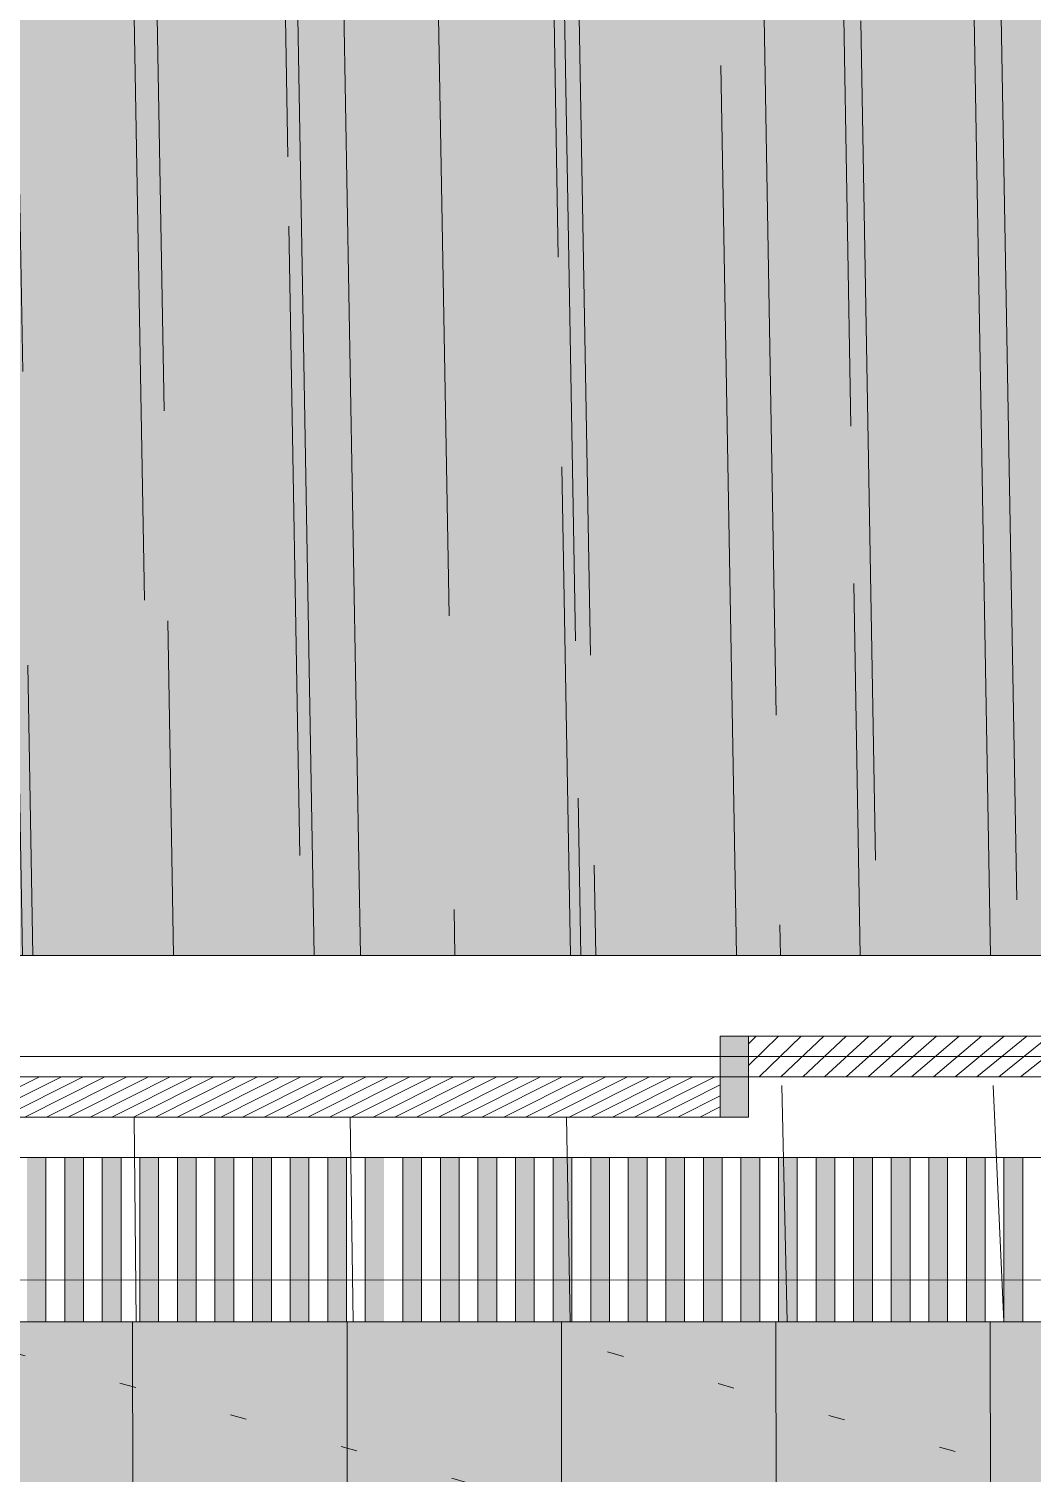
# Model space of a CAD drawing. Header units: millimetres. Extents: x 0 to 1313252738, y -131 to 560100888.
# Drawn here: x 1312685810.4 to 1312686019.1, y 560010438.4 to 560010738.9 of the extents above; entities that cross this region are included whole.
import ezdxf

# ---------------------------------------------------------------- set-up
doc = ezdxf.new("R2010")
doc.units = ezdxf.units.MM
for name, color, linetype, lineweight in [('003間仕切り', 7, 'Continuous', 13), ('005床材(石)', 7, 'Continuous', 0), ('006サウナヒータ-', 7, 'Continuous', 0), ('009床', 7, 'Continuous', 5), ('グレーチング', 7, 'Continuous', 0), ('建具', 7, 'Continuous', 0), ('棚(木)', 7, 'Continuous', 0), ('石ベンチ', 7, 'Continuous', 13), ('石風呂', 7, 'Continuous', 13)]:
    doc.layers.add(name, color=color, linetype=linetype, lineweight=lineweight)
pattern_1 = [(180, (1056275630.97802, 450604071.1291481), (-2.8e-15, -44.6570973144231), []), (270, (1056275630.97802, 450604071.1291481), (44.6570973144231, -8.3e-15), [])]

msp = doc.modelspace()

# ---------------------------------------------------------------- hatches: boundary and pattern name
at = {"layer": '005床材(石)', "true_color": 0x4a4a4a, "transparency": 33554597}
h = msp.add_hatch(color=251, dxfattribs=at)
h.dxf.hatch_style = 1
h.paths.add_polyline_path([(1312686801.484653, 560010469.9212909), (1312686801.484653, 560009917.0797099), (1312685771.011388, 560009917.0797099), (1312685771.011388, 560010469.9212918), (1312686697.94895, 560010469.9212918)])
h.paths.add_polyline_path([(1312686761.437824, 560010429.8744624), (1312685811.058216, 560010429.8744624), (1312685811.058216, 560009957.126538), (1312686761.437824, 560009957.126538), (1312686761.437824, 560010157.3606797), (1312686741.902786, 560010157.3606797), (1312686741.902786, 560010229.640321), (1312686761.437824, 560010229.640321)], flags=16)
at = {"layer": '005床材(石)', "true_color": 0x636466}
h = msp.add_hatch(dxfattribs=at)
h.set_pattern_fill('ACAD_ISO07W100', color=251, scale=6.837263368349996, angle=163.9999999999999)
h.set_pattern_definition([(163.9999999999999, (1056275630.97802, 450604071.1291481), (-9.423025979382128, -32.86199690518529), [3.418631684174993, -20.51179010504997])])
h.paths.add_polyline_path([(1312686801.484653, 560010469.9212909), (1312686801.484653, 560009917.0797099), (1312685771.011388, 560009917.0797099), (1312685771.011388, 560010469.9212918), (1312686697.94895, 560010469.9212918)])
at = {"layer": '005床材(石)'}
h = msp.add_hatch(color=8, dxfattribs=at)
h.dxf.hatch_style = 1
h.paths.add_polyline_path([(1312686801.484653, 560010469.9212909), (1312686661.809144, 560010469.9212909), (1312686661.809144, 560010469.9212859), (1312686661.809144, 560010469.9212859), (1312686591.483006, 560010469.9212862), (1312686591.483006, 560010469.921286), (1312686591.483005, 560010469.921286), (1312686532.87789, 560010469.9212863), (1312686532.87789, 560010469.9212863), (1312686532.87789, 560010469.9212863), (1312686478.179783, 560010469.9212867), (1312686478.179783, 560010469.9212866), (1312686478.179783, 560010469.9212866), (1312686419.574667, 560010469.921287), (1312686419.574667, 560010469.921287), (1312686419.574667, 560010469.921287), (1312686364.87656, 560010469.9212873), (1312686364.87656, 560010469.9212871), (1312686364.87656, 560010469.9212871), (1312686310.178452, 560010469.9212875), (1312686310.178452, 560010469.9212875), (1312686310.178452, 560010469.9212875), (1312686251.573337, 560010469.9212878), (1312686251.573337, 560010469.9212877), (1312686251.573337, 560010469.9212877), (1312686196.875229, 560010469.9212881), (1312686196.875229, 560010469.921288), (1312686196.875229, 560010469.921288), (1312686169.526176, 560010469.9212881), (1312686169.526176, 560010469.9212881), (1312686169.526175, 560010469.9212881), (1312686138.270114, 560010469.9212884), (1312686138.270114, 560010469.9212884), (1312686138.270114, 560010469.9212884), (1312686110.92106, 560010469.9212884), (1312686110.92106, 560010469.9212884), (1312686110.92106, 560010469.9212884), (1312686083.572007, 560010469.9212887), (1312686083.572007, 560010469.9212885), (1312686083.572006, 560010469.9212885), (1312686056.222953, 560010469.9212887), (1312686056.222953, 560010469.9212887), (1312686056.222953, 560010469.9212887), (1312686028.873899, 560010469.921289), (1312686028.873899, 560010469.921289), (1312686028.873899, 560010469.921289), (1312685997.617837, 560010469.9212892), (1312685997.617837, 560010469.9212892), (1312685997.617837, 560010469.9212892), (1312685970.268783, 560010469.9212893), (1312685970.268783, 560010469.9212892), (1312685970.268783, 560010469.9212892), (1312685942.91973, 560010469.9212893), (1312685942.91973, 560010469.9212893), (1312685942.91973, 560010469.9212893), (1312685915.570676, 560010469.9212894), (1312685915.570676, 560010469.9212893), (1312685915.570676, 560010469.9212893), (1312685888.221622, 560010469.9212898), (1312685888.221622, 560010469.9212897), (1312685888.221622, 560010469.9212897), (1312685856.965561, 560010469.9212898), (1312685856.965561, 560010469.9212898), (1312685856.965561, 560010469.9212898), (1312685829.616507, 560010469.9212902), (1312685829.616507, 560010469.9212898), (1312685829.616507, 560010469.9212898), (1312685802.267453, 560010469.9212903), (1312685802.267453, 560010469.92129), (1312685802.267453, 560010469.92129), (1312685798.360445, 560010469.9212902), (1312685798.360445, 560010469.9212902), (1312685798.360445, 560010469.9212902), (1312685774.918399, 560010469.9212908), (1312685774.918399, 560010469.9212902), (1312685774.918399, 560010469.9212902), (1312685771.011391, 560010469.9212909), (1312685771.011391, 560010469.9212902), (1312685771.011388, 560009917.0797099), (1312686801.484653, 560009917.0797099)], flags=17)
h.paths.add_polyline_path([(1312686801.484653, 560010469.9212909), (1312686697.94895, 560010469.9212909), (1312686661.809144, 560010469.9212909), (1312686661.809144, 560010469.9212859), (1312686661.809144, 560010469.9212859), (1312686591.483006, 560010469.9212862), (1312686591.483006, 560010469.921286), (1312686591.483005, 560010469.921286), (1312686532.87789, 560010469.9212863), (1312686532.87789, 560010469.9212863), (1312686532.87789, 560010469.9212863), (1312686478.179783, 560010469.9212867), (1312686478.179783, 560010469.9212866), (1312686478.179783, 560010469.9212866), (1312686419.574667, 560010469.921287), (1312686419.574667, 560010469.921287), (1312686419.574667, 560010469.921287), (1312686364.87656, 560010469.9212873), (1312686364.87656, 560010469.9212871), (1312686364.87656, 560010469.9212871), (1312686310.178452, 560010469.9212875), (1312686310.178452, 560010469.9212875), (1312686310.178452, 560010469.9212875), (1312686251.573337, 560010469.9212878), (1312686251.573337, 560010469.9212877), (1312686251.573337, 560010469.9212877), (1312686196.875229, 560010469.9212881), (1312686196.875229, 560010469.921288), (1312686196.875229, 560010469.921288), (1312686169.526176, 560010469.9212881), (1312686169.526176, 560010469.9212881), (1312686169.526175, 560010469.9212881), (1312686138.270114, 560010469.9212884), (1312686138.270114, 560010469.9212884), (1312686138.270114, 560010469.9212884), (1312686110.92106, 560010469.9212884), (1312686110.92106, 560010469.9212884), (1312686110.92106, 560010469.9212884), (1312686083.572007, 560010469.9212887), (1312686083.572007, 560010469.9212885), (1312686083.572006, 560010469.9212885), (1312686056.222953, 560010469.9212887), (1312686056.222953, 560010469.9212887), (1312686056.222953, 560010469.9212887), (1312686028.873899, 560010469.921289), (1312686028.873899, 560010469.921289), (1312686028.873899, 560010469.921289), (1312685997.617837, 560010469.9212892), (1312685997.617837, 560010469.9212892), (1312685997.617837, 560010469.9212892), (1312685970.268783, 560010469.9212893), (1312685970.268783, 560010469.9212892), (1312685970.268783, 560010469.9212892), (1312685942.91973, 560010469.9212893), (1312685942.91973, 560010469.9212893), (1312685942.91973, 560010469.9212893), (1312685915.570676, 560010469.9212894), (1312685915.570676, 560010469.9212893), (1312685915.570676, 560010469.9212893), (1312685888.221622, 560010469.9212898), (1312685888.221622, 560010469.9212897), (1312685888.221622, 560010469.9212897), (1312685856.965561, 560010469.9212898), (1312685856.965561, 560010469.9212898), (1312685856.965561, 560010469.9212898), (1312685829.616507, 560010469.9212902), (1312685829.616507, 560010469.9212898), (1312685829.616507, 560010469.9212898), (1312685802.267453, 560010469.9212903), (1312685802.267453, 560010469.92129), (1312685802.267453, 560010469.92129), (1312685798.360445, 560010469.9212902), (1312685798.360445, 560010469.9212902), (1312685798.360445, 560010469.9212902), (1312685774.918399, 560010469.9212908), (1312685774.918399, 560010469.9212902), (1312685774.918399, 560010469.9212902), (1312685771.011391, 560010469.9212909), (1312685771.011391, 560010469.9212903), (1312685771.011388, 560009917.0797099), (1312686801.484653, 560009917.0797099)], flags=17)
h.paths.add_polyline_path([(1312686761.437824, 560010429.8744624), (1312685811.058216, 560010429.8744624), (1312685811.058216, 560009957.126538), (1312686761.437824, 560009957.126538), (1312686761.437824, 560010157.3606797), (1312686741.902786, 560010157.3606797), (1312686741.902786, 560010229.640321), (1312686761.437824, 560010229.640321)], flags=0)
at = {"layer": '006サウナヒータ-', "transparency": 33554556}
h = msp.add_hatch(dxfattribs=at)
h.set_pattern_fill('ANSI37', color=0, scale=14.0652275006057, angle=135)
h.set_pattern_definition(pattern_1)
h.paths.add_polyline_path([(1312685771.011388, 560010469.9212909), (1312686078.199863, 560010469.9212909), (1312686078.199863, 560010519.0519118), (1312685960.110558, 560010519.0519118), (1312685960.110558, 560010512.507675), (1312685706.350412, 560010512.507675), (1312685706.350412, 560010504.1076086), (1312685708.499269, 560010504.1076086), (1312685708.499269, 560010469.9212906), (1312685708.499269, 560010469.9212905), (1312685708.499269, 560010504.1076086), (1312685704.592261, 560010504.1076086), (1312685704.592261, 560010469.9212906), (1312685704.592261, 560010469.9212906), (1312685704.592261, 560010504.1076086), (1312685700.685253, 560010504.1076086), (1312685700.685253, 560010469.9212906), (1312685700.685253, 560010469.9212906), (1312685700.685253, 560010504.1076086), (1312685696.778246, 560010504.1076086), (1312685696.778246, 560010469.9212906), (1312685696.778246, 560010469.9212906), (1312685696.778246, 560010504.1076086), (1312685692.871238, 560010504.1076086), (1312685692.871238, 560010469.9212906), (1312685692.871238, 560010469.9212906), (1312685692.871238, 560010504.1076086), (1312685688.96423, 560010504.1076086), (1312685688.96423, 560010469.9212906), (1312685688.96423, 560010469.9212906), (1312685688.96423, 560010504.1076086), (1312685685.057222, 560010504.1076086), (1312685685.057222, 560010469.9212906), (1312685685.057222, 560010469.9212906), (1312685685.057222, 560010504.1076086), (1312685681.150215, 560010504.1076086), (1312685681.150215, 560010469.9212908), (1312685681.150215, 560010469.9212906), (1312685681.150215, 560010504.1076086), (1312685677.243207, 560010504.1076086), (1312685677.243207, 560010469.9212908), (1312685677.243207, 560010469.9212908), (1312685677.243207, 560010504.1076086), (1312685673.336199, 560010504.1076086), (1312685673.336199, 560010469.9212908), (1312685673.336199, 560010469.9212908), (1312685673.336199, 560010504.1076086), (1312685669.429192, 560010504.1076086), (1312685669.429192, 560010469.9212908), (1312685669.429192, 560010469.9212908), (1312685669.429192, 560010504.1076086), (1312685665.522184, 560010504.1076086), (1312685665.522184, 560010469.9212908), (1312685665.522184, 560010469.9212908), (1312685665.522184, 560010504.1076086), (1312685661.615176, 560010504.1076086), (1312685661.615176, 560010469.9212909), (1312685661.615176, 560010469.9212908), (1312685661.615176, 560010504.1076086), (1312685657.708169, 560010504.1076086), (1312685657.708169, 560010469.9212909), (1312685657.708169, 560010469.9212908), (1312685657.708169, 560010504.1076086), (1312685653.801161, 560010504.1076086), (1312685653.801161, 560010469.9212909), (1312685653.801161, 560010469.9212909), (1312685653.801161, 560010504.1076086), (1312685649.894153, 560010504.1076086), (1312685649.894153, 560010469.9212909), (1312685649.894153, 560010469.9212909), (1312685649.894153, 560010504.1076086), (1312685645.987146, 560010504.1076086), (1312685645.987145, 560010469.9212909), (1312685645.987146, 560010469.9212909), (1312685645.987146, 560010504.1076086), (1312685642.080138, 560010504.1076086), (1312685642.080138, 560010469.9212909), (1312685642.080138, 560010469.9212909), (1312685642.080138, 560010504.1076086), (1312685638.17313, 560010504.1076086), (1312685638.17313, 560010469.9212909), (1312685638.17313, 560010469.9212909), (1312685638.17313, 560010504.1076086), (1312685634.266123, 560010504.1076086), (1312685634.266122, 560010469.9212909), (1312685634.266123, 560010469.9212909), (1312685634.266123, 560010504.1076086), (1312685630.359115, 560010504.1076086), (1312685630.359115, 560010469.9212909), (1312685630.359115, 560010469.9212909), (1312685630.359115, 560010504.1076086), (1312685626.452107, 560010504.1076086), (1312685626.452107, 560010469.9212909), (1312685626.452107, 560010469.9212909), (1312685626.452107, 560010504.1076086), (1312685622.5451, 560010504.1076086), (1312685622.5451, 560010469.9212909), (1312685622.5451, 560010469.9212909), (1312685622.5451, 560010504.1076086), (1312685618.638092, 560010504.1076086), (1312685618.638092, 560010469.9212909), (1312685618.638092, 560010469.9212909), (1312685618.638092, 560010504.1076086), (1312685614.731084, 560010504.1076086), (1312685614.731084, 560010469.9212911), (1312685614.731084, 560010469.9212909), (1312685614.731084, 560010504.1076086), (1312685610.824076, 560010504.1076086), (1312685610.824076, 560010469.9212911), (1312685610.824076, 560010469.9212911), (1312685610.824076, 560010504.1076086), (1312685606.917069, 560010504.1076086), (1312685606.917069, 560010469.9212911), (1312685606.917069, 560010469.9212911), (1312685606.917069, 560010504.1076086), (1312685595.196046, 560010504.1076086), (1312685595.196046, 560010469.9212911), (1312685595.196046, 560010469.9212911), (1312685595.196046, 560010504.1076086), (1312685591.289038, 560010504.1076086), (1312685591.289038, 560010469.9212911), (1312685591.289038, 560010469.9212911), (1312685591.289038, 560010504.1076086), (1312685587.38203, 560010504.1076086), (1312685587.38203, 560010469.9212912), (1312685587.38203, 560010469.9212911), (1312685587.38203, 560010504.1076086), (1312685583.475023, 560010504.1076086), (1312685583.475023, 560010469.9212912), (1312685583.475023, 560010469.9212912), (1312685583.475023, 560010504.1076086), (1312685579.568015, 560010504.1076086), (1312685579.568015, 560010469.9212912), (1312685579.568015, 560010469.9212912), (1312685579.568015, 560010504.1076086), (1312685575.661007, 560010504.1076086), (1312685575.661007, 560010469.9212912), (1312685575.661007, 560010469.9212912), (1312685575.661007, 560010504.1076086), (1312685571.754, 560010504.1076086), (1312685571.754, 560010469.9212912), (1312685571.754, 560010469.9212912), (1312685571.754, 560010504.1076086), (1312685567.846992, 560010504.1076086), (1312685567.846992, 560010469.9212914), (1312685567.846992, 560010469.9212912), (1312685567.846992, 560010504.1076086), (1312685563.939984, 560010504.1076086), (1312685563.939984, 560010469.9212914), (1312685563.939984, 560010469.9212914), (1312685563.939984, 560010504.1076086), (1312685560.032976, 560010504.1076086), (1312685560.032976, 560010469.9212914), (1312685560.032976, 560010469.9212914), (1312685560.032976, 560010504.1076086), (1312685556.125969, 560010504.1076086), (1312685556.125969, 560010469.9212914), (1312685556.125969, 560010469.9212914), (1312685556.125969, 560010504.1076086), (1312685552.218961, 560010504.1076086), (1312685552.218961, 560010469.9212914), (1312685552.218961, 560010469.9212914), (1312685552.218961, 560010504.1076086), (1312685548.311953, 560010504.1076086), (1312685548.311953, 560010469.9212914), (1312685548.311953, 560010469.9212914), (1312685548.311953, 560010504.1076086), (1312685544.404946, 560010504.1076086), (1312685544.404946, 560010469.9212914), (1312685544.404946, 560010469.9212914), (1312685544.404946, 560010504.1076086), (1312685540.497938, 560010504.1076086), (1312685540.497938, 560010469.9212915), (1312685540.497938, 560010469.9212914), (1312685540.497938, 560010504.1076086), (1312685536.59093, 560010504.1076086), (1312685536.59093, 560010469.9212915), (1312685536.59093, 560010469.9212915), (1312685536.59093, 560010504.1076086), (1312685532.683923, 560010504.1076086), (1312685532.683923, 560010469.9212915), (1312685532.683923, 560010469.9212915), (1312685532.683923, 560010504.1076086), (1312685528.776915, 560010504.1076086), (1312685528.776915, 560010469.9212915), (1312685528.776915, 560010469.9212915), (1312685528.776915, 560010504.1076086), (1312685524.869907, 560010504.1076086), (1312685524.869907, 560010469.9212915), (1312685524.869907, 560010469.9212915), (1312685524.869907, 560010504.1076086), (1312685520.9629, 560010504.1076086), (1312685520.9629, 560010469.9212915), (1312685520.9629, 560010469.9212915), (1312685520.9629, 560010504.1076086), (1312685517.055892, 560010504.1076086), (1312685517.055892, 560010469.9212915), (1312685517.055892, 560010469.9212915), (1312685517.055892, 560010504.1076086), (1312685513.148884, 560010504.1076086), (1312685513.148884, 560010469.9212915), (1312685513.148884, 560010469.9212915), (1312685513.148884, 560010504.1076086), (1312685509.241877, 560010504.1076086), (1312685509.241877, 560010469.9212915), (1312685509.241877, 560010469.9212915), (1312685509.241877, 560010504.1076086), (1312685505.334869, 560010504.1076086), (1312685505.334869, 560010469.9212915), (1312685505.334869, 560010469.9212915), (1312685505.334869, 560010504.1076086), (1312685501.427861, 560010504.1076086), (1312685501.427861, 560010469.9212915), (1312685501.427861, 560010469.9212915), (1312685501.427861, 560010504.1076086), (1312685497.520854, 560010504.1076086), (1312685497.520854, 560010469.9212916), (1312685497.520854, 560010469.9212915), (1312685497.520854, 560010504.1076086), (1312685493.613846, 560010504.1076086), (1312685493.613846, 560010469.9212916), (1312685493.613846, 560010469.9212916), (1312685493.613846, 560010504.1076086), (1312685489.706838, 560010504.1076086), (1312685489.706838, 560010469.9212916), (1312685489.706838, 560010469.9212916), (1312685489.706838, 560010504.1076086), (1312685485.79983, 560010504.1076086), (1312685485.79983, 560010469.9212916), (1312685485.79983, 560010469.9212916), (1312685485.79983, 560010504.1076086), (1312685481.892823, 560010504.1076086), (1312685481.892823, 560010469.9212916), (1312685481.892823, 560010469.9212916), (1312685481.892823, 560010504.1076086), (1312685477.985815, 560010504.1076086), (1312685477.985815, 560010469.9212916), (1312685477.985815, 560010469.9212916), (1312685477.985815, 560010504.1076086), (1312685474.078807, 560010504.1076086), (1312685474.078807, 560010469.9212918), (1312685474.078807, 560010469.9212916), (1312685474.078807, 560010504.1076086), (1312685470.1718, 560010504.1076086), (1312685470.1718, 560010469.9212918), (1312685470.1718, 560010469.9212918), (1312685470.1718, 560010504.1076086), (1312685466.264792, 560010504.1076086), (1312685466.264792, 560010469.9212918), (1312685462.357784, 560010469.9212918), (1312685462.357784, 560010504.1076086), (1312685458.450777, 560010504.1076086), (1312685458.450777, 560010469.9212918), (1312685454.543769, 560010469.9212918), (1312685454.543769, 560009460.2528416), (1312685463.334536, 560009460.2528416), (1312685518.032643, 560009460.2528416), (1312685518.032643, 560009455.3690822), (1312685463.334536, 560009455.3690822), (1312685463.334536, 560009415.3222538), (1312685677.243204, 560009415.3222538), (1312685677.243204, 560009455.3690822), (1312685630.359113, 560009455.3690822), (1312685630.359113, 560009460.2528416), (1312685729.987808, 560009460.2528416), (1312685729.987808, 560009455.3690822), (1312685683.103716, 560009455.3690822), (1312685683.103716, 560009415.3222538), (1312685888.221617, 560009415.3222538), (1312685888.221617, 560009455.3690822), (1312685842.314277, 560009455.3690822), (1312685842.314277, 560009460.2528416), (1312685894.082129, 560009460.2528416), (1312685894.082129, 560009415.3222538), (1312686371.713813, 560009415.3222538), (1312686371.713813, 560009434.857292), (1312686371.713813, 560009454.3923303), (1312686371.713813, 560009766.9529414), (1312686801.484653, 560009766.9529414), (1312686801.484653, 560009917.0797099), (1312685771.011388, 560009917.0797099)])
h.paths.add_polyline_path([(1312686367.831003, 560009277.6412939), (1312686367.806805, 560009391.8802079), (1312686367.806805, 560009395.7872156), (1312686371.713813, 560009395.7872156), (1312686371.713813, 560009415.3222538), (1312685894.082129, 560009415.3222538), (1312685894.082129, 560009247.3209254), (1312685894.082129, 560008910.3415164), (1312686178.316934, 560008910.3415164), (1312686178.316934, 560009273.6932268), (1312686367.831003, 560009273.7308004)])
h.paths.add_polyline_path([(1312685888.221617, 560009415.3222538), (1312685683.103716, 560009415.3222538), (1312685683.103716, 560009247.3209254), (1312685888.221617, 560009247.3209254)])
h.paths.add_polyline_path([(1312685677.243204, 560009415.3222538), (1312685463.334536, 560009415.3222538), (1312685463.334536, 560009247.3209254), (1312685677.243204, 560009247.3209254)])
at = {"layer": '009床', "true_color": 0x8e5f01, "transparency": 33554687}
h = msp.add_hatch(dxfattribs=at)
h.set_pattern_fill('AR-RROOF', color=46, scale=1.719083361185141, angle=91)
h.set_pattern_definition([(90.99999999999993, (1056275630.97802, 450604071.1291481), (-45.33458669423199, 95.28569306295181), [654.9707606115388, -87.32943474820516, 218.323586870513, -43.66471737410257]), (90.99999999999993, (1056275608.135454, 450604128.8133501), (-57.30317475019982, -44.6715993709457), [130.9941521223078, -14.40935673345385, 261.9883042446156, -32.74853803057695]), (90.99999999999993, (1056275593.487635, 450604092.3104355), (-33.2135877593478, 226.511372091619), [349.3177389928206, -61.13060432374364, 174.6588694964103, -43.66471737410257])])
h.paths.add_polyline_path([(1312686806.368412, 560011202.7782488), (1312685365.659345, 560011202.7782488), (1312685365.659345, 560010635.9691164), (1312685458.450777, 560010635.9691164), (1312685458.450777, 560010590.3548013), (1312685458.450777, 560010546.1079403), (1312686078.199863, 560010546.1079403), (1312686444.188804, 560010546.1079403), (1312686444.188804, 560010546.1079407), (1312686450.049316, 560010546.1079407), (1312686697.94895, 560010546.1079407), (1312686697.94895, 560010635.9691155), (1312686806.368412, 560010635.9691155)])
at = {"layer": 'グレーチング', "true_color": 0x939598}
h = msp.add_hatch(color=252, dxfattribs=at)
h.dxf.hatch_style = 1
h.paths.add_polyline_path([(1312685743.662338, 560010504.1076072), (1312685739.75533, 560010504.1076072), (1312685739.75533, 560010469.9212903), (1312685743.662338, 560010469.9212903)])
h.paths.add_polyline_path([(1312685751.476353, 560010504.1076072), (1312685747.569345, 560010504.1076072), (1312685747.569345, 560010469.9212903), (1312685751.476353, 560010469.9212903)])
h.paths.add_polyline_path([(1312685759.290368, 560010504.1076072), (1312685755.383361, 560010504.1076072), (1312685755.383361, 560010469.9212903), (1312685759.290368, 560010469.9212903)])
h.paths.add_polyline_path([(1312685767.104384, 560010504.1076072), (1312685763.197376, 560010504.1076072), (1312685763.197376, 560010469.9212903), (1312685767.104384, 560010469.9212903)])
h.paths.add_polyline_path([(1312685774.918399, 560010504.1076072), (1312685771.011391, 560010504.1076072), (1312685771.011391, 560010469.9212903), (1312685774.918399, 560010469.9212903)])
h.paths.add_polyline_path([(1312685782.732415, 560010504.1076072), (1312685778.825407, 560010504.1076072), (1312685778.825407, 560010469.9212903), (1312685782.732415, 560010469.9212903)])
h.paths.add_polyline_path([(1312685790.54643, 560010504.1076071), (1312685786.639422, 560010504.1076071), (1312685786.639422, 560010469.9212903), (1312685790.54643, 560010469.9212903)])
h.paths.add_polyline_path([(1312685798.360445, 560010504.1076071), (1312685794.453438, 560010504.1076071), (1312685794.453438, 560010469.9212903), (1312685798.360445, 560010469.9212903)])
h.paths.add_polyline_path([(1312685806.174461, 560010504.1076071), (1312685802.267453, 560010504.1076071), (1312685802.267453, 560010469.9212903), (1312685806.174461, 560010469.9212903)])
h.paths.add_polyline_path([(1312685813.988476, 560010504.1076071), (1312685810.081468, 560010504.1076071), (1312685810.081468, 560010469.9212903), (1312685813.988476, 560010469.9212903)])
h.paths.add_polyline_path([(1312685821.802492, 560010504.1076071), (1312685817.895484, 560010504.1076071), (1312685817.895484, 560010469.9212903), (1312685821.802492, 560010469.9212903)])
h.paths.add_polyline_path([(1312685829.616507, 560010504.1076071), (1312685825.709499, 560010504.1076071), (1312685825.709499, 560010469.9212903), (1312685829.616507, 560010469.9212903)])
h.paths.add_polyline_path([(1312685837.430522, 560010504.1076071), (1312685833.523515, 560010504.1076071), (1312685833.523515, 560010469.9212903), (1312685837.430522, 560010469.9212903)])
h.paths.add_polyline_path([(1312685845.244538, 560010504.1076071), (1312685841.33753, 560010504.1076071), (1312685841.33753, 560010469.9212903), (1312685845.244538, 560010469.9212903)])
h.paths.add_polyline_path([(1312685853.058553, 560010504.1076071), (1312685849.151545, 560010504.1076071), (1312685849.151545, 560010469.9212903), (1312685853.058553, 560010469.9212903)])
h.paths.add_polyline_path([(1312685860.872569, 560010504.1076071), (1312685856.965561, 560010504.1076071), (1312685856.965561, 560010469.9212903), (1312685860.872568, 560010469.9212903)])
h.paths.add_polyline_path([(1312685868.686584, 560010504.1076071), (1312685864.779576, 560010504.1076071), (1312685864.779576, 560010469.9212903), (1312685868.686584, 560010469.9212903)])
h.paths.add_polyline_path([(1312685876.500599, 560010504.1076071), (1312685872.593591, 560010504.1076071), (1312685872.593591, 560010469.9212903), (1312685876.500599, 560010469.9212903)])
h = msp.add_hatch(color=252, dxfattribs=at)
h.dxf.hatch_style = 1
h.paths.add_polyline_path([(1312685884.314614, 560010504.1076065), (1312685880.407607, 560010504.1076065), (1312685880.407607, 560010469.9212897), (1312685884.314614, 560010469.9212897)])
h.paths.add_polyline_path([(1312685892.12863, 560010504.1076065), (1312685888.221622, 560010504.1076065), (1312685888.221622, 560010469.9212897), (1312685892.12863, 560010469.9212897)])
h.paths.add_polyline_path([(1312685899.942645, 560010504.1076065), (1312685896.035638, 560010504.1076065), (1312685896.035638, 560010469.9212897), (1312685899.942645, 560010469.9212897)])
h.paths.add_polyline_path([(1312685907.756661, 560010504.1076065), (1312685903.849653, 560010504.1076065), (1312685903.849653, 560010469.9212897), (1312685907.756661, 560010469.9212897)])
h.paths.add_polyline_path([(1312685915.570676, 560010504.1076065), (1312685911.663668, 560010504.1076065), (1312685911.663668, 560010469.9212897), (1312685915.570676, 560010469.9212897)])
h.paths.add_polyline_path([(1312685923.384691, 560010504.1076065), (1312685919.477684, 560010504.1076065), (1312685919.477684, 560010469.9212897), (1312685923.384691, 560010469.9212897)])
h.paths.add_polyline_path([(1312685931.198707, 560010504.1076063), (1312685927.291699, 560010504.1076063), (1312685927.291699, 560010469.9212897), (1312685931.198707, 560010469.9212897)])
h.paths.add_polyline_path([(1312685939.012722, 560010504.1076063), (1312685935.105714, 560010504.1076063), (1312685935.105714, 560010469.9212897), (1312685939.012722, 560010469.9212897)])
h.paths.add_polyline_path([(1312685946.826738, 560010504.1076063), (1312685942.91973, 560010504.1076063), (1312685942.91973, 560010469.9212897), (1312685946.826737, 560010469.9212897)])
h.paths.add_polyline_path([(1312685954.640753, 560010504.1076063), (1312685950.733745, 560010504.1076063), (1312685950.733745, 560010469.9212897), (1312685954.640753, 560010469.9212897)])
h.paths.add_polyline_path([(1312685962.454768, 560010504.1076063), (1312685958.547761, 560010504.1076063), (1312685958.547761, 560010469.9212897), (1312685962.454768, 560010469.9212897)])
h.paths.add_polyline_path([(1312685970.268783, 560010504.1076063), (1312685966.361776, 560010504.1076063), (1312685966.361776, 560010469.9212897), (1312685970.268783, 560010469.9212897)])
h.paths.add_polyline_path([(1312685978.082799, 560010504.1076063), (1312685974.175791, 560010504.1076063), (1312685974.175791, 560010469.9212897), (1312685978.082799, 560010469.9212897)])
h.paths.add_polyline_path([(1312685985.896814, 560010504.1076063), (1312685981.989807, 560010504.1076063), (1312685981.989807, 560010469.9212897), (1312685985.896814, 560010469.9212897)])
h.paths.add_polyline_path([(1312685993.71083, 560010504.1076063), (1312685989.803822, 560010504.1076063), (1312685989.803822, 560010469.9212897), (1312685993.71083, 560010469.9212897)])
h.paths.add_polyline_path([(1312686001.524845, 560010504.1076063), (1312685997.617837, 560010504.1076063), (1312685997.617837, 560010469.9212897), (1312686001.524845, 560010469.9212897)])
h.paths.add_polyline_path([(1312686009.33886, 560010504.1076063), (1312686005.431853, 560010504.1076063), (1312686005.431853, 560010469.9212897), (1312686009.33886, 560010469.9212897)])
h.paths.add_polyline_path([(1312686017.152876, 560010504.1076063), (1312686013.245868, 560010504.1076063), (1312686013.245868, 560010469.9212897), (1312686017.152876, 560010469.9212897)])
at = {"layer": '建具', "true_color": 0x636466}
h = msp.add_hatch(color=251, dxfattribs=at)
h.dxf.hatch_style = 1
h.paths.add_polyline_path([(1312685960.110558, 560010529.3078079), (1312685954.250046, 560010529.3078079), (1312685954.250046, 560010520.9077415), (1312685960.110558, 560010520.9077415)])
at = {"layer": '建具', "true_color": 0x7aafdf}
h = msp.add_hatch(dxfattribs=at)
h.set_pattern_fill('ANSI31', color=143, scale=0.6837263368349995, angle=163.9999999999999)
h.set_pattern_definition([(209, (1056282058.542418, 450604944.907946), (1.052439810640029, -1.898651677943428), [])])
h.paths.add_polyline_path([(1312686202.149681, 560010529.3078079), (1312685960.110558, 560010529.3078079), (1312685960.110558, 560010520.9077415), (1312686202.149681, 560010520.9077415)])
h = msp.add_hatch(dxfattribs=at)
h.set_pattern_fill('ANSI31', color=143, scale=0.6837263368349995, angle=163.9999999999999)
h.set_pattern_definition([(209, (1056281810.642783, 450604936.5078796), (1.052439810640029, -1.898651677943428), [])])
h.paths.add_polyline_path([(1312685954.250046, 560010520.9077415), (1312685712.210923, 560010520.9077415), (1312685712.210923, 560010512.507675), (1312685954.250046, 560010512.507675)])
at = {"layer": '建具', "true_color": 0x636466}
h = msp.add_hatch(color=251, dxfattribs=at)
h.dxf.hatch_style = 1
h.paths.add_polyline_path([(1312685960.110558, 560010520.9077415), (1312685954.250046, 560010520.9077415), (1312685954.250046, 560010512.507675), (1312685960.110558, 560010512.507675)])
at = {"layer": '棚(木)', "true_color": 0xe6c6a8, "transparency": 33554556}
h = msp.add_hatch(color=9, dxfattribs=at)
h.dxf.hatch_style = 1
h.paths.add_polyline_path([(1312686806.368412, 560011202.7782488), (1312685365.659345, 560011202.7782488), (1312685365.659345, 560010635.9691164), (1312685458.450777, 560010635.9691164), (1312685458.450777, 560010590.3548013), (1312685458.450777, 560010546.1079403), (1312686078.199863, 560010546.1079403), (1312686444.188804, 560010546.1079403), (1312686444.188804, 560010546.1079407), (1312686450.049316, 560010546.1079407), (1312686697.94895, 560010546.1079407), (1312686697.94895, 560010635.9691155), (1312686806.368412, 560010635.9691155)])
h.paths.add_polyline_path([(1312685365.659345, 560011202.7782488), (1312685346.124307, 560011202.7782488), (1312685346.124307, 560010635.9691164), (1312685365.659345, 560010635.9691164)])
at = {"layer": '石ベンチ', "true_color": 0x636466}
h = msp.add_hatch(dxfattribs=at)
h.set_pattern_fill('ANSI37', color=251, scale=14.0652275006057, angle=135)
h.set_pattern_definition(pattern_1)
h.paths.add_polyline_path([(1312686801.484653, 560010469.9212909), (1312686801.484653, 560009917.0797099), (1312685771.011388, 560009917.0797099), (1312685771.011388, 560010469.9212909)])

# ---------------------------------------------------------------- linework, layer by layer
at = {"layer": '003間仕切り'}
for p, q in [((1312686697.94895, 560010546.1079398), (1312685458.450777, 560010546.1079407)), ((1312686697.94895, 560010525.1077738), (1312685458.450777, 560010525.1077747))]:
    msp.add_line(p, q, dxfattribs=at)
at = {"layer": '005床材(石)'}
msp.add_lwpolyline([(1312685771.011388, 560010469.9212909), (1312686801.484653, 560010469.9212909), (1312686801.484653, 560009917.0797099), (1312685771.011388, 560009917.0797099)], close=True, dxfattribs=at)
msp.add_lwpolyline([(1312685771.011388, 560010469.9212909), (1312686801.484653, 560010469.9212909), (1312686801.484653, 560009917.0797099), (1312685771.011388, 560009917.0797099)], close=True, dxfattribs=at)
at = {"layer": 'グレーチング'}
for p, q in [((1312686697.94895, 560010504.1076075), (1312685458.450777, 560010504.1076086)), ((1312685813.988476, 560010469.92129), (1312685813.988476, 560010504.1076069)), ((1312685813.988476, 560010504.1076069), (1312685813.988476, 560010469.92129)), ((1312685817.895484, 560010469.92129), (1312685817.895484, 560010504.1076069)), ((1312685817.895484, 560010504.1076069), (1312685817.895484, 560010469.92129)), ((1312685821.802492, 560010469.92129), (1312685821.802492, 560010504.1076066)), ((1312685821.802492, 560010504.1076066), (1312685821.802492, 560010469.9212898)), ((1312685825.709499, 560010469.9212898), (1312685825.709499, 560010504.1076066)), ((1312685825.709499, 560010504.1076066), (1312685825.709499, 560010469.9212898)), ((1312685825.709499, 560010504.1076066), (1312685825.709499, 560010469.9212898)), ((1312685829.616507, 560010469.9212898), (1312685829.616507, 560010504.1076066)), ((1312685829.616507, 560010504.1076066), (1312685829.616507, 560010469.9212898)), ((1312685829.616507, 560010469.9212898), (1312685829.616507, 560010504.1076066)), ((1312685833.523515, 560010469.9212898), (1312685833.523515, 560010504.1076066)), ((1312685833.523515, 560010504.1076066), (1312685833.523515, 560010469.9212898)), ((1312685837.430522, 560010469.9212898), (1312685837.430522, 560010504.1076066)), ((1312685837.430522, 560010504.1076066), (1312685837.430522, 560010469.9212898)), ((1312685841.33753, 560010469.9212898), (1312685841.33753, 560010504.1076066)), ((1312685841.33753, 560010504.1076066), (1312685841.33753, 560010469.9212898)), ((1312685845.244538, 560010469.9212898), (1312685845.244538, 560010504.1076066)), ((1312685845.244538, 560010504.1076066), (1312685845.244538, 560010469.9212898)), ((1312685849.151545, 560010469.9212898), (1312685849.151545, 560010504.1076066)), ((1312685849.151545, 560010504.1076066), (1312685849.151545, 560010469.9212898)), ((1312685853.058553, 560010469.9212898), (1312685853.058553, 560010504.1076066)), ((1312685853.058553, 560010504.1076066), (1312685853.058553, 560010469.9212898)), ((1312685853.058553, 560010504.1076066), (1312685853.058553, 560010469.9212898)), ((1312685856.965561, 560010469.9212898), (1312685856.965561, 560010504.1076066)), ((1312685856.965561, 560010504.1076066), (1312685856.965561, 560010469.9212898)), ((1312685856.965561, 560010469.9212898), (1312685856.965561, 560010504.1076066)), ((1312685860.872568, 560010469.9212898), (1312685860.872569, 560010504.1076066)), ((1312685860.872569, 560010504.1076066), (1312685860.872569, 560010469.9212898)), ((1312685864.779576, 560010469.9212898), (1312685864.779576, 560010504.1076066)), ((1312685864.779576, 560010504.1076066), (1312685864.779576, 560010469.9212898)), ((1312685868.686584, 560010469.9212898), (1312685868.686584, 560010504.1076065)), ((1312685868.686584, 560010504.1076065), (1312685868.686584, 560010469.9212897)), ((1312685872.593591, 560010469.9212897), (1312685872.593591, 560010504.1076065)), ((1312685872.593591, 560010504.1076065), (1312685872.593591, 560010469.9212897)), ((1312685876.500599, 560010469.9212897), (1312685876.500599, 560010504.1076065)), ((1312685876.500599, 560010504.1076065), (1312685876.500599, 560010469.9212897)), ((1312685880.407607, 560010469.9212897), (1312685880.407607, 560010504.1076065)), ((1312685888.221622, 560010469.9212897), (1312685888.221622, 560010504.1076065)), ((1312685888.221622, 560010504.1076065), (1312685888.221622, 560010469.9212897)), ((1312685888.221622, 560010469.9212897), (1312685888.221622, 560010504.1076063)), ((1312685892.12863, 560010469.9212897), (1312685892.12863, 560010504.1076063)), ((1312685892.12863, 560010504.1076063), (1312685892.12863, 560010469.9212897)), ((1312685896.035638, 560010469.9212897), (1312685896.035638, 560010504.1076063)), ((1312685896.035638, 560010504.1076063), (1312685896.035638, 560010469.9212894)), ((1312685899.942645, 560010469.9212894), (1312685899.942645, 560010504.1076063)), ((1312685899.942645, 560010504.1076063), (1312685899.942645, 560010469.9212894)), ((1312685903.849653, 560010469.9212894), (1312685903.849653, 560010504.1076063)), ((1312685903.849653, 560010504.1076063), (1312685903.849653, 560010469.9212894)), ((1312685907.756661, 560010469.9212894), (1312685907.756661, 560010504.1076063)), ((1312685907.756661, 560010504.1076063), (1312685907.756661, 560010469.9212894)), ((1312685911.663668, 560010469.9212894), (1312685911.663668, 560010504.1076062)), ((1312685911.663668, 560010504.1076063), (1312685911.663668, 560010469.9212894)), ((1312685911.663668, 560010504.1076062), (1312685911.663668, 560010469.9212893)), ((1312685915.570676, 560010469.9212894), (1312685915.570676, 560010504.1076062)), ((1312685915.570676, 560010504.1076062), (1312685915.570676, 560010469.9212893)), ((1312685915.570676, 560010469.9212893), (1312685915.570676, 560010504.1076062)), ((1312685919.477684, 560010469.9212893), (1312685919.477684, 560010504.1076062)), ((1312685919.477684, 560010504.1076062), (1312685919.477684, 560010469.9212893)), ((1312685923.384691, 560010469.9212893), (1312685923.384691, 560010504.1076062)), ((1312685923.384691, 560010504.1076062), (1312685923.384691, 560010469.9212893)), ((1312685927.291699, 560010469.9212893), (1312685927.291699, 560010504.1076062)), ((1312685927.291699, 560010504.1076062), (1312685927.291699, 560010469.9212893)), ((1312685931.198707, 560010469.9212893), (1312685931.198707, 560010504.1076062)), ((1312685931.198707, 560010504.1076062), (1312685931.198707, 560010469.9212893)), ((1312685935.105714, 560010469.9212893), (1312685935.105714, 560010504.1076062)), ((1312685935.105714, 560010504.1076062), (1312685935.105714, 560010469.9212893)), ((1312685939.012722, 560010469.9212893), (1312685939.012722, 560010504.1076062)), ((1312685939.012722, 560010504.1076062), (1312685939.012722, 560010469.9212893)), ((1312685939.012722, 560010504.1076062), (1312685939.012722, 560010469.9212893)), ((1312685942.91973, 560010469.9212893), (1312685942.91973, 560010504.1076062)), ((1312685942.91973, 560010504.1076062), (1312685942.91973, 560010469.9212893)), ((1312685942.91973, 560010469.9212893), (1312685942.91973, 560010504.1076062)), ((1312685946.826737, 560010469.9212893), (1312685946.826738, 560010504.1076062)), ((1312685946.826738, 560010504.1076062), (1312685946.826738, 560010469.9212893)), ((1312685950.733745, 560010469.9212893), (1312685950.733745, 560010504.1076062)), ((1312685950.733745, 560010504.1076062), (1312685950.733745, 560010469.9212893)), ((1312685954.640753, 560010469.9212893), (1312685954.640753, 560010504.1076062)), ((1312685954.640753, 560010504.1076062), (1312685954.640753, 560010469.9212893)), ((1312685958.54776, 560010469.9212893), (1312685958.547761, 560010504.1076062)), ((1312685958.547761, 560010504.1076062), (1312685958.547761, 560010469.9212892)), ((1312685962.454768, 560010469.9212892), (1312685962.454768, 560010504.1076059)), ((1312685962.454768, 560010504.1076059), (1312685962.454768, 560010469.9212892)), ((1312685966.361776, 560010469.9212892), (1312685966.361776, 560010504.1076059)), ((1312685966.361776, 560010504.1076059), (1312685966.361776, 560010469.9212892)), ((1312685966.361776, 560010504.1076059), (1312685966.361776, 560010469.9212892)), ((1312685970.268783, 560010469.9212892), (1312685970.268783, 560010504.1076059)), ((1312685970.268783, 560010504.1076059), (1312685970.268783, 560010469.9212892)), ((1312685970.268783, 560010469.9212892), (1312685970.268783, 560010504.1076059)), ((1312685974.175791, 560010469.9212892), (1312685974.175791, 560010504.1076059)), ((1312685974.175791, 560010504.1076059), (1312685974.175791, 560010469.9212892)), ((1312685978.082799, 560010469.9212892), (1312685978.082799, 560010504.1076059)), ((1312685978.082799, 560010504.1076059), (1312685978.082799, 560010469.9212892)), ((1312685981.989807, 560010469.9212892), (1312685981.989807, 560010504.1076058)), ((1312685981.989807, 560010504.1076058), (1312685981.989807, 560010469.9212892)), ((1312685985.896814, 560010469.9212892), (1312685985.896814, 560010504.1076058)), ((1312685985.896814, 560010504.1076058), (1312685985.896814, 560010469.9212892)), ((1312685989.803822, 560010469.9212892), (1312685989.803822, 560010504.1076058)), ((1312685989.803822, 560010504.1076058), (1312685989.803822, 560010469.9212892)), ((1312685993.71083, 560010469.9212892), (1312685993.71083, 560010504.1076058)), ((1312685993.71083, 560010504.1076058), (1312685993.71083, 560010469.9212892)), ((1312685993.71083, 560010504.1076058), (1312685993.71083, 560010469.9212892)), ((1312685997.617837, 560010469.9212892), (1312685997.617837, 560010504.1076058)), ((1312685997.617837, 560010504.1076058), (1312685997.617837, 560010469.9212892)), ((1312685997.617837, 560010469.9212892), (1312685997.617837, 560010504.1076058)), ((1312686001.524845, 560010469.9212892), (1312686001.524845, 560010504.1076058)), ((1312686001.524845, 560010504.1076058), (1312686001.524845, 560010469.9212892)), ((1312686005.431853, 560010469.9212892), (1312686005.431853, 560010504.1076058)), ((1312686005.431853, 560010504.1076058), (1312686005.431853, 560010469.9212892)), ((1312686009.33886, 560010469.9212892), (1312686009.33886, 560010504.1076058)), ((1312686009.33886, 560010504.1076058), (1312686009.33886, 560010469.921289)), ((1312686013.245868, 560010469.921289), (1312686013.245868, 560010504.1076058)), ((1312686013.245868, 560010504.1076058), (1312686013.245868, 560010469.921289)), ((1312686017.152876, 560010469.921289), (1312686017.152876, 560010504.1076058)), ((1312686017.152876, 560010504.1076058), (1312686017.152876, 560010469.921289)), ((1312685458.450777, 560010469.9212918), (1312686697.94895, 560010469.9212918))]:
    msp.add_line(p, q, dxfattribs=at)
at = {"layer": '建具'}
for p, q in [((1312686078.199863, 560010546.1079403), (1312685458.450777, 560010546.1079403)), ((1312685954.250046, 560010529.3078079), (1312686208.010192, 560010529.3078079)), ((1312685954.250046, 560010529.3078079), (1312685954.250046, 560010520.9077415)), ((1312685954.250046, 560010529.3078079), (1312685960.110558, 560010529.3078079)), ((1312685960.110558, 560010529.3078079), (1312685960.110558, 560010520.9077415)), ((1312685706.350412, 560010520.9077415), (1312685960.110558, 560010520.9077415)), ((1312685960.110558, 560010520.9077415), (1312685954.250046, 560010520.9077415)), ((1312685954.250046, 560010520.9077415), (1312685954.250046, 560010512.507675)), ((1312685954.250046, 560010520.9077415), (1312686208.010192, 560010520.9077415)), ((1312685960.110558, 560010520.9077415), (1312685960.110558, 560010512.507675)), ((1312685706.350412, 560010512.507675), (1312685960.110558, 560010512.507675))]:
    msp.add_line(p, q, dxfattribs=at)
at = {"layer": '石風呂'}
for p, q in [((1312685811.058216, 560010469.9212909), (1312685771.011388, 560010469.9212909)), ((1312686761.437824, 560010469.9212909), (1312685811.058216, 560010469.9212909))]:
    msp.add_line(p, q, dxfattribs=at)

doc.saveas('drawing.dxf')
